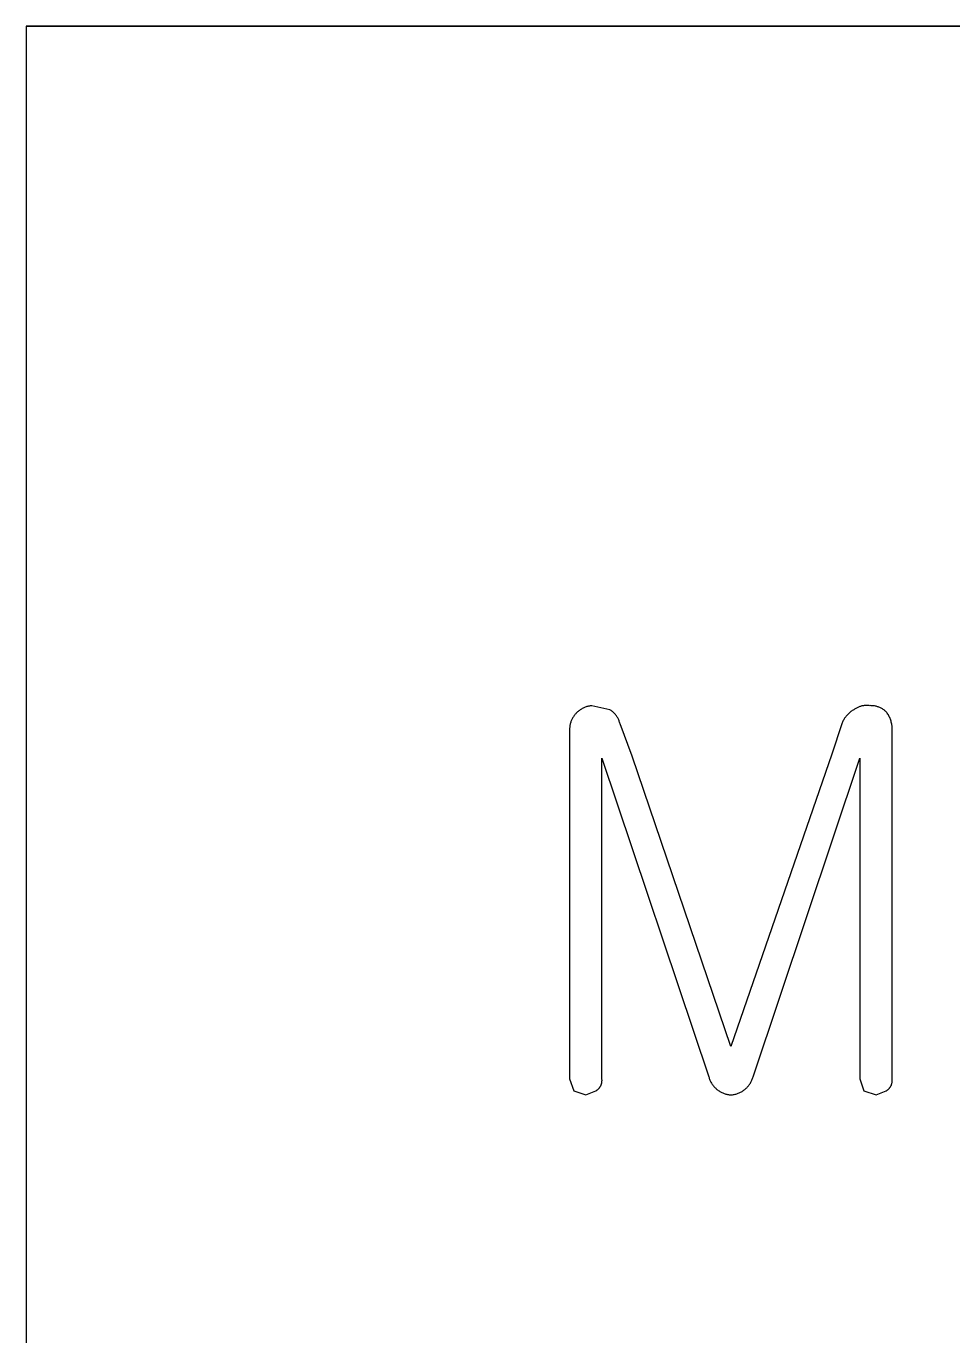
# Model space of a CAD drawing. Header units: millimetres. Extents: x 3033 to 5773, y 123 to 1487.
# Drawn here: x 3984.36 to 4008.06, y 351.88 to 385.35 of the extents above; entities that cross this region are included whole.
import ezdxf

# ---------------------------------------------------------------- set-up
doc = ezdxf.new("R2010")
doc.units = ezdxf.units.MM
doc.header["$MEASUREMENT"] = 0
doc.layers.add('____', color=5, linetype='Continuous')
doc.layers.add('TEX', color=70, linetype='Continuous')

msp = doc.modelspace()

# ---------------------------------------------------------------- linework, layer by layer
at = {"layer": '____'}
for p, q in [((3984.363, 385.348), (4363.085, 385.348)), ((4363.085, 385.348), (3984.363, 385.348)), ((3984.363, 385.348), (3984.363, 122.848))]:
    msp.add_line(p, q, dxfattribs=at)
at = {"layer": 'TEX'}
for p, q in [((3998.445, 367.809), (3998.43, 367.794)), ((3998.461, 367.824), (3998.445, 367.809)), ((3998.477, 367.838), (3998.461, 367.824)), ((3998.494, 367.851), (3998.477, 367.838)), ((3998.511, 367.864), (3998.494, 367.851)), ((3998.528, 367.877), (3998.511, 367.864)), ((3998.546, 367.888), (3998.528, 367.877)), ((3998.564, 367.899), (3998.546, 367.888)), ((3998.583, 367.91), (3998.564, 367.899)), ((3998.602, 367.92), (3998.583, 367.91)), ((3998.621, 367.929), (3998.602, 367.92)), ((3998.641, 367.938), (3998.621, 367.929)), ((3998.661, 367.946), (3998.641, 367.938)), ((3998.681, 367.953), (3998.661, 367.946)), ((3998.702, 367.96), (3998.681, 367.953)), ((3998.722, 367.965), (3998.702, 367.96)), ((3998.743, 367.971), (3998.722, 367.965)), ((3998.764, 367.975), (3998.743, 367.971)), ((3998.785, 367.979), (3998.764, 367.975)), ((3998.806, 367.982), (3998.785, 367.979)), ((3998.828, 367.984), (3998.806, 367.982)), ((3999.292, 367.881), (3998.828, 367.984)), ((3999.309, 367.87), (3999.292, 367.881)), ((3999.326, 367.858), (3999.309, 367.87)), ((3999.342, 367.845), (3999.326, 367.858)), ((3999.358, 367.832), (3999.342, 367.845)), ((3999.373, 367.818), (3999.358, 367.832)), ((3999.388, 367.804), (3999.373, 367.818)), ((3999.403, 367.789), (3999.388, 367.804)), ((4005.415, 367.802), (4005.398, 367.786)), ((4005.433, 367.817), (4005.415, 367.802)), ((4005.451, 367.831), (4005.433, 367.817)), ((4005.47, 367.844), (4005.451, 367.831)), ((4005.489, 367.857), (4005.47, 367.844)), ((4005.509, 367.87), (4005.489, 367.857)), ((4005.529, 367.881), (4005.509, 367.87)), ((4005.544, 367.892), (4005.529, 367.881)), ((4005.56, 367.903), (4005.544, 367.892)), ((4005.576, 367.913), (4005.56, 367.903)), ((4005.592, 367.922), (4005.576, 367.913)), ((4005.609, 367.931), (4005.592, 367.922)), ((4005.626, 367.939), (4005.609, 367.931)), ((4005.644, 367.947), (4005.626, 367.939)), ((4005.661, 367.954), (4005.644, 367.947)), ((4005.679, 367.96), (4005.661, 367.954)), ((4005.697, 367.966), (4005.679, 367.96)), ((4005.715, 367.971), (4005.697, 367.966)), ((4005.734, 367.976), (4005.715, 367.971)), ((4005.752, 367.98), (4005.734, 367.976)), ((4005.771, 367.983), (4005.752, 367.98)), ((4005.79, 367.986), (4005.771, 367.983)), ((4005.809, 367.988), (4005.79, 367.986)), ((4005.828, 367.989), (4005.809, 367.988)), ((4005.847, 367.99), (4005.828, 367.989)), ((4005.865, 367.99), (4005.847, 367.99)), ((4005.884, 367.99), (4005.865, 367.99)), ((4005.903, 367.989), (4005.884, 367.99)), ((4005.922, 367.987), (4005.903, 367.989)), ((4005.941, 367.984), (4005.922, 367.987)), ((4005.961, 367.985), (4005.941, 367.984)), ((4005.98, 367.984), (4005.961, 367.985)), ((4006, 367.983), (4005.98, 367.984)), ((4006.019, 367.981), (4006, 367.983)), ((4006.039, 367.979), (4006.019, 367.981)), ((4006.058, 367.976), (4006.039, 367.979)), ((4006.078, 367.972), (4006.058, 367.976)), ((4006.097, 367.968), (4006.078, 367.972)), ((4006.116, 367.963), (4006.097, 367.968)), ((4006.134, 367.957), (4006.116, 367.963)), ((4006.153, 367.951), (4006.134, 367.957)), ((4006.171, 367.944), (4006.153, 367.951)), ((4006.19, 367.936), (4006.171, 367.944)), ((4006.207, 367.928), (4006.19, 367.936)), ((4006.225, 367.919), (4006.207, 367.928)), ((4006.242, 367.91), (4006.225, 367.919)), ((4006.259, 367.9), (4006.242, 367.91)), ((4006.276, 367.89), (4006.259, 367.9)), ((4006.292, 367.879), (4006.276, 367.89)), ((4006.308, 367.867), (4006.292, 367.879)), ((4006.324, 367.855), (4006.308, 367.867)), ((4006.339, 367.843), (4006.324, 367.855)), ((4006.353, 367.83), (4006.339, 367.843)), ((4006.369, 367.81), (4006.353, 367.83)), ((4006.383, 367.79), (4006.369, 367.81)), ((3998.269, 367.483), (3998.266, 367.464)), ((3998.273, 367.502), (3998.269, 367.483)), ((3998.277, 367.521), (3998.273, 367.502)), ((3998.282, 367.54), (3998.277, 367.521)), ((3998.288, 367.559), (3998.282, 367.54)), ((3998.294, 367.578), (3998.288, 367.559)), ((3998.301, 367.596), (3998.294, 367.578)), ((3998.309, 367.614), (3998.301, 367.596)), ((3998.317, 367.632), (3998.309, 367.614)), ((3998.326, 367.65), (3998.317, 367.632)), ((3998.335, 367.667), (3998.326, 367.65)), ((3998.345, 367.684), (3998.335, 367.667)), ((3998.355, 367.701), (3998.345, 367.684)), ((3998.366, 367.717), (3998.355, 367.701)), ((3998.378, 367.733), (3998.366, 367.717)), ((3998.39, 367.748), (3998.378, 367.733)), ((3998.402, 367.764), (3998.39, 367.748)), ((3998.415, 367.778), (3998.402, 367.764)), ((3998.43, 367.794), (3998.415, 367.778)), ((3999.417, 367.774), (3999.403, 367.789)), ((3999.43, 367.758), (3999.417, 367.774)), ((3999.443, 367.742), (3999.43, 367.758)), ((3999.455, 367.726), (3999.443, 367.742)), ((3999.467, 367.709), (3999.455, 367.726)), ((3999.478, 367.691), (3999.467, 367.709)), ((3999.489, 367.674), (3999.478, 367.691)), ((3999.498, 367.655), (3999.489, 367.674)), ((3999.508, 367.637), (3999.498, 367.655)), ((3999.516, 367.618), (3999.508, 367.637)), ((3999.524, 367.599), (3999.516, 367.618)), ((3999.531, 367.58), (3999.524, 367.599)), ((3999.538, 367.56), (3999.531, 367.58)), ((3999.544, 367.54), (3999.538, 367.56)), ((3999.549, 367.52), (3999.544, 367.54)), ((3999.859, 366.696), (3999.549, 367.52)), ((4005.219, 367.52), (4004.962, 366.747)), ((4005.228, 367.542), (4005.219, 367.52)), ((4005.237, 367.563), (4005.228, 367.542)), ((4005.247, 367.584), (4005.237, 367.563)), ((4005.257, 367.605), (4005.247, 367.584)), ((4005.269, 367.625), (4005.257, 367.605)), ((4005.281, 367.645), (4005.269, 367.625)), ((4005.293, 367.664), (4005.281, 367.645)), ((4005.306, 367.683), (4005.293, 367.664)), ((4005.32, 367.701), (4005.306, 367.683)), ((4005.335, 367.719), (4005.32, 367.701)), ((4005.35, 367.737), (4005.335, 367.719)), ((4005.365, 367.754), (4005.35, 367.737)), ((4005.381, 367.77), (4005.365, 367.754)), ((4005.398, 367.786), (4005.381, 367.77)), ((4006.397, 367.769), (4006.383, 367.79)), ((4006.41, 367.747), (4006.397, 367.769)), ((4006.422, 367.726), (4006.41, 367.747)), ((4006.433, 367.703), (4006.422, 367.726)), ((4006.444, 367.681), (4006.433, 367.703)), ((4006.454, 367.658), (4006.444, 367.681)), ((4006.463, 367.635), (4006.454, 367.658)), ((4006.471, 367.611), (4006.463, 367.635)), ((4006.479, 367.588), (4006.471, 367.611)), ((4006.485, 367.563), (4006.479, 367.588)), ((4006.491, 367.539), (4006.485, 367.563)), ((4006.496, 367.515), (4006.491, 367.539)), ((4006.5, 367.49), (4006.496, 367.515)), ((4006.504, 367.465), (4006.5, 367.49)), ((3998.261, 367.405), (3998.26, 367.385)), ((3998.26, 367.385), (3998.261, 367.366)), ((3998.262, 367.425), (3998.261, 367.405)), ((3998.261, 367.366), (3998.261, 358.448)), ((3998.264, 367.444), (3998.262, 367.425)), ((3998.266, 367.464), (3998.264, 367.444)), ((4006.506, 367.441), (4006.504, 367.465)), ((4006.508, 367.416), (4006.506, 367.441)), ((4006.508, 367.391), (4006.508, 367.416)), ((4006.508, 367.366), (4006.508, 367.391)), ((4006.508, 358.448), (4006.508, 367.366)), ((3999.085, 358.448), (3999.085, 366.644)), ((3999.085, 366.644), (4001.817, 358.5)), ((4002.384, 359.273), (3999.859, 366.696)), ((4004.962, 366.747), (4002.384, 359.273)), ((4002.951, 358.5), (4005.683, 366.644)), ((4005.683, 366.644), (4005.683, 358.448)), ((3998.261, 358.448), (3998.364, 358.139)), ((3999.087, 358.438), (3999.085, 358.448)), ((3999.087, 358.427), (3999.087, 358.438)), ((4001.817, 358.5), (4001.824, 358.479)), ((4001.824, 358.479), (4001.83, 358.459)), ((4001.83, 358.459), (4001.838, 358.438)), ((4001.838, 358.438), (4001.846, 358.418)), ((4002.922, 358.418), (4002.931, 358.438)), ((4002.931, 358.438), (4002.938, 358.459)), ((4002.938, 358.459), (4002.945, 358.479)), ((4002.945, 358.479), (4002.951, 358.5)), ((4005.683, 358.448), (4005.786, 358.139)), ((4006.509, 358.438), (4006.508, 358.448)), ((4006.51, 358.427), (4006.509, 358.438)), ((3998.364, 358.139), (3998.673, 358.036)), ((3998.673, 358.036), (3998.931, 358.139)), ((3998.931, 358.139), (3998.94, 358.145)), ((3998.94, 358.145), (3998.949, 358.15)), ((3998.949, 358.15), (3998.958, 358.156)), ((3998.958, 358.156), (3998.967, 358.163)), ((3998.967, 358.163), (3998.975, 358.17)), ((3998.975, 358.17), (3998.983, 358.177)), ((3998.983, 358.177), (3998.991, 358.184)), ((3998.991, 358.184), (3998.999, 358.192)), ((3998.999, 358.192), (3999.006, 358.199)), ((3999.006, 358.199), (3999.013, 358.207)), ((3999.013, 358.207), (3999.02, 358.216)), ((3999.02, 358.216), (3999.027, 358.224)), ((3999.027, 358.224), (3999.033, 358.233)), ((3999.033, 358.233), (3999.039, 358.242)), ((3999.039, 358.242), (3999.045, 358.251)), ((3999.045, 358.251), (3999.05, 358.261)), ((3999.05, 358.261), (3999.055, 358.27)), ((3999.055, 358.27), (3999.06, 358.28)), ((3999.06, 358.28), (3999.064, 358.29)), ((3999.064, 358.29), (3999.068, 358.3)), ((3999.068, 358.3), (3999.071, 358.31)), ((3999.071, 358.31), (3999.075, 358.32)), ((3999.075, 358.32), (3999.078, 358.331)), ((3999.078, 358.331), (3999.08, 358.341)), ((3999.08, 358.341), (3999.082, 358.352)), ((3999.082, 358.352), (3999.084, 358.362)), ((3999.084, 358.362), (3999.086, 358.373)), ((3999.086, 358.373), (3999.087, 358.384)), ((3999.088, 358.416), (3999.087, 358.427)), ((3999.087, 358.394), (3999.088, 358.405)), ((3999.087, 358.384), (3999.087, 358.394)), ((3999.088, 358.405), (3999.088, 358.416)), ((4001.846, 358.418), (4001.855, 358.398)), ((4001.855, 358.398), (4001.865, 358.379)), ((4001.865, 358.379), (4001.875, 358.36)), ((4001.875, 358.36), (4001.886, 358.341)), ((4001.886, 358.341), (4001.898, 358.323)), ((4001.898, 358.323), (4001.91, 358.305)), ((4001.91, 358.305), (4001.923, 358.287)), ((4001.923, 358.287), (4001.936, 358.27)), ((4001.936, 358.27), (4001.95, 358.254)), ((4001.95, 358.254), (4001.964, 358.238)), ((4001.964, 358.238), (4001.979, 358.222)), ((4001.979, 358.222), (4001.995, 358.207)), ((4001.995, 358.207), (4002.011, 358.192)), ((4002.011, 358.192), (4002.028, 358.178)), ((4002.028, 358.178), (4002.045, 358.165)), ((4002.045, 358.165), (4002.062, 358.152)), ((4002.062, 358.152), (4002.08, 358.14)), ((4002.08, 358.14), (4002.098, 358.128)), ((4002.098, 358.128), (4002.117, 358.117)), ((4002.117, 358.117), (4002.136, 358.107)), ((4002.136, 358.107), (4002.155, 358.097)), ((4002.155, 358.097), (4002.175, 358.088)), ((4002.594, 358.088), (4002.613, 358.097)), ((4002.613, 358.097), (4002.633, 358.107)), ((4002.633, 358.107), (4002.652, 358.117)), ((4002.652, 358.117), (4002.67, 358.128)), ((4002.67, 358.128), (4002.689, 358.14)), ((4002.689, 358.14), (4002.707, 358.152)), ((4002.707, 358.152), (4002.724, 358.165)), ((4002.724, 358.165), (4002.741, 358.178)), ((4002.741, 358.178), (4002.758, 358.192)), ((4002.758, 358.192), (4002.774, 358.207)), ((4002.774, 358.207), (4002.789, 358.222)), ((4002.789, 358.222), (4002.804, 358.238)), ((4002.804, 358.238), (4002.819, 358.254)), ((4002.819, 358.254), (4002.833, 358.27)), ((4002.833, 358.27), (4002.846, 358.287)), ((4002.846, 358.287), (4002.859, 358.305)), ((4002.859, 358.305), (4002.871, 358.323)), ((4002.871, 358.323), (4002.883, 358.341)), ((4002.883, 358.341), (4002.893, 358.36)), ((4002.893, 358.36), (4002.904, 358.379)), ((4002.904, 358.379), (4002.913, 358.398)), ((4002.913, 358.398), (4002.922, 358.418)), ((4005.786, 358.139), (4006.096, 358.036)), ((4006.096, 358.036), (4006.353, 358.139)), ((4006.353, 358.139), (4006.363, 358.145)), ((4006.363, 358.145), (4006.372, 358.15)), ((4006.372, 358.15), (4006.381, 358.156)), ((4006.381, 358.156), (4006.389, 358.163)), ((4006.389, 358.163), (4006.398, 358.17)), ((4006.398, 358.17), (4006.406, 358.177)), ((4006.406, 358.177), (4006.414, 358.184)), ((4006.414, 358.184), (4006.421, 358.192)), ((4006.421, 358.192), (4006.429, 358.199)), ((4006.429, 358.199), (4006.436, 358.207)), ((4006.436, 358.207), (4006.443, 358.216)), ((4006.443, 358.216), (4006.449, 358.224)), ((4006.449, 358.224), (4006.456, 358.233)), ((4006.456, 358.233), (4006.462, 358.242)), ((4006.462, 358.242), (4006.467, 358.251)), ((4006.467, 358.251), (4006.473, 358.261)), ((4006.473, 358.261), (4006.478, 358.27)), ((4006.478, 358.27), (4006.482, 358.28)), ((4006.482, 358.28), (4006.487, 358.29)), ((4006.487, 358.29), (4006.49, 358.3)), ((4006.49, 358.3), (4006.494, 358.31)), ((4006.494, 358.31), (4006.497, 358.32)), ((4006.497, 358.32), (4006.5, 358.331)), ((4006.5, 358.331), (4006.503, 358.341)), ((4006.503, 358.341), (4006.505, 358.352)), ((4006.505, 358.352), (4006.507, 358.362)), ((4006.507, 358.362), (4006.508, 358.373)), ((4006.508, 358.373), (4006.509, 358.384)), ((4006.509, 358.384), (4006.51, 358.394)), ((4006.51, 358.416), (4006.51, 358.427)), ((4006.51, 358.405), (4006.51, 358.416)), ((4006.51, 358.394), (4006.51, 358.405)), ((4002.175, 358.088), (4002.195, 358.08)), ((4002.195, 358.08), (4002.215, 358.072)), ((4002.215, 358.072), (4002.236, 358.065)), ((4002.236, 358.065), (4002.256, 358.059)), ((4002.256, 358.059), (4002.277, 358.053)), ((4002.277, 358.053), (4002.299, 358.048)), ((4002.299, 358.048), (4002.32, 358.044)), ((4002.32, 358.044), (4002.341, 358.041)), ((4002.341, 358.041), (4002.363, 358.038)), ((4002.363, 358.038), (4002.384, 358.036)), ((4002.384, 358.036), (4002.406, 358.038)), ((4002.406, 358.038), (4002.427, 358.041)), ((4002.427, 358.041), (4002.449, 358.044)), ((4002.449, 358.044), (4002.47, 358.048)), ((4002.47, 358.048), (4002.491, 358.053)), ((4002.491, 358.053), (4002.512, 358.059)), ((4002.512, 358.059), (4002.533, 358.065)), ((4002.533, 358.065), (4002.553, 358.072)), ((4002.553, 358.072), (4002.574, 358.08)), ((4002.574, 358.08), (4002.594, 358.088))]:
    msp.add_line(p, q, dxfattribs=at)

doc.saveas('drawing.dxf')
